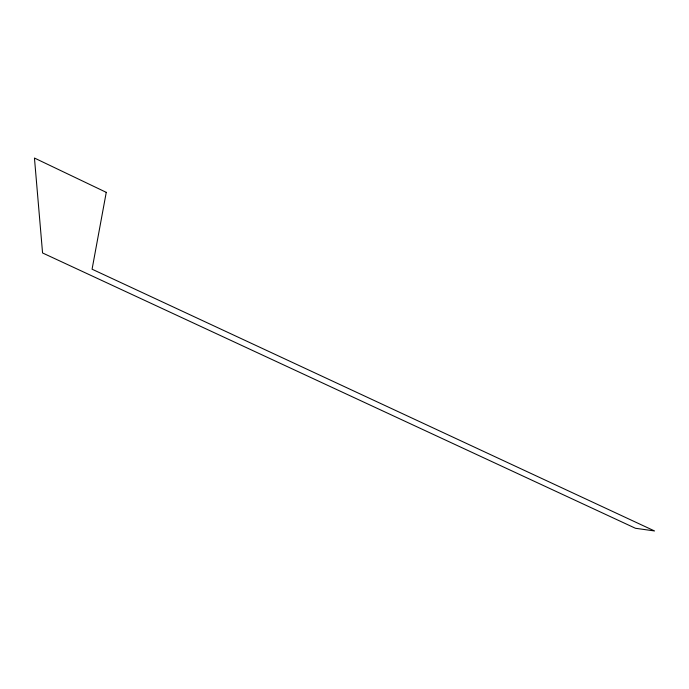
<?xml version="1.0" encoding="UTF-8"?>
<svg xmlns="http://www.w3.org/2000/svg" width="689" height="689" viewBox="0 0 689 689"><rect width="100%" height="100%" fill="white"/><g stroke="black" fill="none" stroke-linecap="round" stroke-linejoin="round"><path stroke-width="1.03" d="M106.261 192.352L92.076 269.201L654.55 530.961L635.447 528.274L42.563 252.958L34.45 158.039L106.261 192.352"/></g></svg>
